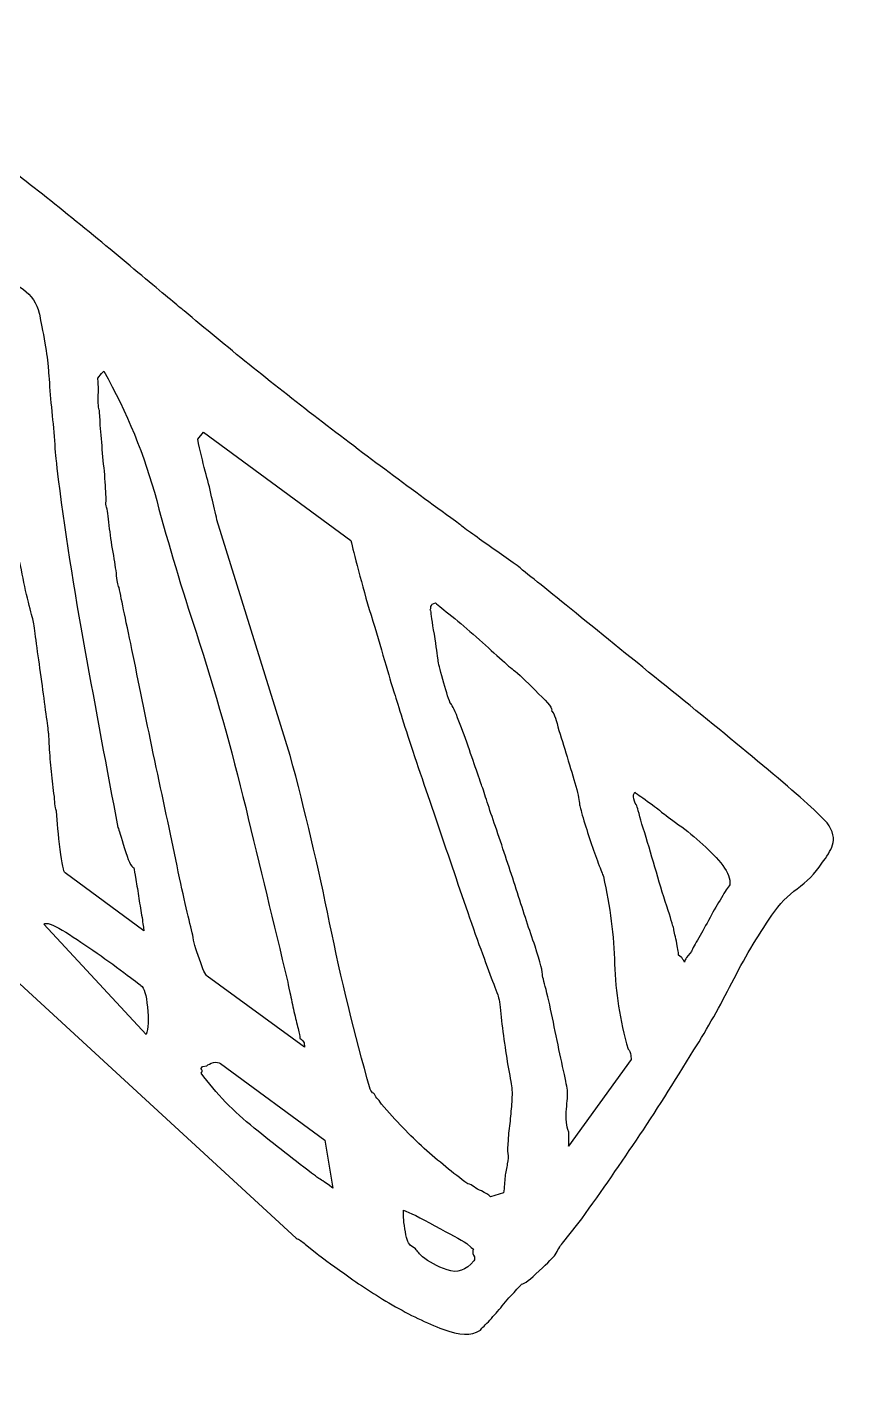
# Model space of a CAD drawing. Extents: x -2 to 298, y -310 to -70.
# Drawn here: x 232.803 to 235.056, y -148.931 to -145.245 of the extents above; entities that cross this region are included whole.
import ezdxf

# ---------------------------------------------------------------- set-up
doc = ezdxf.new("R2010")
doc.units = 0
doc.header["$MEASUREMENT"] = 0
doc.layers.add('ETCH', color=7, linetype='CONTINUOUS')

msp = doc.modelspace()

# ---------------------------------------------------------------- linework, layer by layer
at = {"layer": 'ETCH', "color": 7}
msp.add_open_spline([(263.3775, -102.3157), (263.3775, -102.3157), (263.35, -102.3083), (263.35, -102.3083), (263.3944, -102.3367), (263.4289, -102.3636), (263.4685, -102.3913), (263.6456, -102.5352), (263.823, -102.6785), (263.9973, -102.8249), (264.6591, -103.5384), (263.6869, -103.7978), (261.3746, -103.42), (261.3746, -103.42), (261.348, -103.4154), (261.348, -103.4154), (261.348, -103.4154), (260.8482, -106.4746), (260.8482, -106.4746), (260.8482, -106.4746), (269.3376, -107.8615), (269.3376, -107.8615), (269.3441, -107.8682), (269.351, -107.8756), (269.3579, -107.8823), (274.6537, -119.1419), (276.7218, -132.0626), (274.5648, -145.2702), (268.8849, -180.0447), (236.091, -203.6299), (201.3169, -197.9502), (197.7474, -197.3675), (194.2975, -196.4946), (190.983, -195.3664), (190.983, -195.3664), (192.5102, -186.0169), (192.5102, -186.0169), (211.1037, -154.1618), (233.3418, -124.9195), (258.5789, -98.7781), (260.2429, -99.8797), (261.841, -101.0639), (263.3775, -102.3157)], degree=3, knots=[0, 0, 0, 0, 1, 1, 1, 2, 2, 2, 3, 3, 3, 4, 4, 4, 5, 5, 5, 6, 6, 6, 7, 7, 7, 8, 8, 8, 9, 9, 9, 10, 10, 10, 11, 11, 11, 12, 12, 12, 13, 13, 13, 14, 14, 14, 14], dxfattribs=at)
at = {"layer": 'ETCH', "color": 1}
for points, knots in [([(227.8572, -145.1994), (227.8872, -145.178), (227.9234, -145.1574), (227.9661, -145.1364), (228.0071, -145.1153), (228.0509, -145.0952), (228.0974, -145.0757), (228.1428, -145.0566), (228.1869, -145.038), (228.2293, -145.0211), (228.2713, -145.0036), (228.3103, -144.9887), (228.3461, -144.9748), (228.3499, -144.9751), (228.3599, -144.9722), (228.3757, -144.9696), (228.3905, -144.9653), (228.4074, -144.9612), (228.4281, -144.9558), (228.4477, -144.9515), (228.4681, -144.9465), (228.4904, -144.9421), (228.5101, -144.9386), (228.5266, -144.9355), (228.538, -144.9345), (228.5724, -144.9228), (228.6007, -144.9173), (228.622, -144.9171), (228.6431, -144.9169), (228.6637, -144.9169), (228.6847, -144.9174), (228.7051, -144.9188), (228.7261, -144.9164), (228.7488, -144.9112), (228.7709, -144.9054), (228.7971, -144.8931), (228.8274, -144.8719), (228.8236, -144.8683), (228.8181, -144.8611), (228.8108, -144.8509), (228.8039, -144.839), (228.7991, -144.832), (228.7943, -144.8282), (228.7919, -144.8229), (228.786, -144.8153), (228.7757, -144.8058), (228.7664, -144.7958), (228.7547, -144.785), (228.7419, -144.7724), (228.7285, -144.76), (228.7161, -144.7483), (228.7058, -144.7378), (228.6947, -144.7278), (228.6858, -144.7193), (228.6796, -144.7142), (228.6727, -144.7054), (228.6593, -144.6919), (228.64, -144.6745), (228.6214, -144.6568), (228.5993, -144.6373), (228.5759, -144.6167), (228.5525, -144.5955), (228.5294, -144.577), (228.5101, -144.5605), (228.4894, -144.5447), (228.4746, -144.5326), (228.466, -144.5255), (228.466, -144.5255), (228.4529, -144.4565), (228.4529, -144.4565), (228.4529, -144.4565), (228.9996, -143.7099), (228.9996, -143.7099), (229.0262, -143.6996), (229.0475, -143.6849), (229.063, -143.6662), (229.0775, -143.6467), (229.0926, -143.6257), (229.1088, -143.6021), (229.1088, -143.6021), (229.2976, -143.4097), (229.2976, -143.4097), (229.3169, -143.3764), (229.3359, -143.3475), (229.3538, -143.3232), (229.3714, -143.2986), (229.3903, -143.2767), (229.4103, -143.2567), (229.4299, -143.2373), (229.4509, -143.2195), (229.4747, -143.2028), (229.4988, -143.1873), (229.5254, -143.1682), (229.556, -143.1473), (229.5643, -143.143), (229.5767, -143.1382), (229.5936, -143.1318), (229.6108, -143.1268), (229.6232, -143.1224), (229.6332, -143.1193), (229.6459, -143.1129), (229.6656, -143.1087), (229.6921, -143.1091), (229.7193, -143.1089), (229.7379, -143.1131), (229.751, -143.1191), (229.8327, -143.1568), (229.9057, -143.1997), (229.9715, -143.2474), (230.0345, -143.2939), (230.1038, -143.3432), (230.1751, -143.3943), (230.1878, -143.4045), (230.2044, -143.4176), (230.224, -143.4319), (230.2443, -143.4462), (230.2629, -143.4603), (230.2819, -143.4757), (230.2995, -143.4903), (230.3167, -143.5025), (230.3312, -143.5129), (230.346, -143.5227), (230.3536, -143.5285), (230.3563, -143.5306), (230.3563, -143.5306), (231.8205, -144.8024), (231.8205, -144.8024), (231.8205, -144.8024), (231.8394, -144.8182), (231.8394, -144.8182), (231.9727, -144.9369), (232.1099, -145.0607), (232.2484, -145.1875), (232.3879, -145.3145), (232.526, -145.4363), (232.6611, -145.5536), (232.6766, -145.5658), (232.7121, -145.5935), (232.7682, -145.638), (232.8251, -145.6815), (232.8836, -145.7291), (232.9477, -145.7802), (233.0101, -145.8311), (233.0686, -145.8802), (233.1234, -145.9263), (233.1782, -145.9721), (233.2133, -146.0013), (233.2281, -146.0135), (233.3418, -146.1091), (233.4628, -146.2068), (233.5913, -146.306), (233.7201, -146.4047), (233.8479, -146.4999), (233.975, -146.5917), (233.9816, -146.5976), (233.993, -146.6066), (234.0102, -146.6179), (234.026, -146.6296), (234.0433, -146.6422), (234.0622, -146.655), (234.0794, -146.6677), (234.097, -146.6799), (234.1139, -146.6916), (234.1308, -146.7039), (234.1421, -146.7118), (234.1452, -146.7154), (234.1821, -146.7445), (234.2396, -146.7916), (234.3189, -146.8555), (234.3974, -146.9195), (234.4804, -146.9865), (234.5669, -147.0567), (234.6537, -147.1268), (234.735, -147.1936), (234.8108, -147.2568), (234.8866, -147.3202), (234.94, -147.3683), (234.9707, -147.4003), (234.9865, -147.4237), (234.992, -147.4437), (234.9855, -147.4602), (234.98, -147.4761), (234.97, -147.493), (234.9562, -147.51), (234.9373, -147.5381), (234.9152, -147.5607), (234.8894, -147.5789), (234.8649, -147.5968), (234.8415, -147.6204), (234.8212, -147.6504), (234.7802, -147.7093), (234.7447, -147.7705), (234.7123, -147.8337), (234.6813, -147.8961), (234.6468, -147.9565), (234.6096, -148.0159), (234.5559, -148.1033), (234.5045, -148.1853), (234.4536, -148.2605), (234.4029, -148.3358), (234.3502, -148.4118), (234.2954, -148.4874), (234.2954, -148.4874), (234.2534, -148.5396), (234.2534, -148.5396), (234.2465, -148.5475), (234.2403, -148.5584), (234.2338, -148.5708), (234.2286, -148.5771), (234.2145, -148.5921), (234.1904, -148.6142), (234.1659, -148.638), (234.1507, -148.6498), (234.1421, -148.6502), (234.1414, -148.6524), (234.1339, -148.66), (234.1221, -148.6734), (234.1087, -148.686), (234.0973, -148.6996), (234.086, -148.7143), (234.0749, -148.7279), (234.0632, -148.7401), (234.0526, -148.7523), (234.0405, -148.7642), (234.0329, -148.7725), (234.0295, -148.7764), (234.0071, -148.7907), (233.9743, -148.7894), (233.9292, -148.7727), (233.8848, -148.7556), (233.8396, -148.7339), (233.7921, -148.7067), (233.7449, -148.6788), (233.7025, -148.6514), (233.6633, -148.6228), (233.624, -148.5947), (233.5992, -148.5763), (233.5888, -148.5684), (233.5888, -148.5684), (233.5561, -148.5422), (233.5561, -148.5422), (233.5478, -148.5348), (233.5399, -148.5291), (233.5317, -148.5263), (233.5317, -148.5263), (232.76, -147.8156), (232.76, -147.8156), (232.76, -147.8156), (232.3741, -147.328), (232.3741, -147.328), (232.3734, -147.395), (232.3793, -147.4692), (232.3903, -147.5509), (232.401, -147.6325), (232.4092, -147.7188), (232.4127, -147.8084), (232.4165, -147.8971), (232.4103, -147.9904), (232.3944, -148.0854), (232.3793, -148.1804), (232.3448, -148.2762), (232.2928, -148.372), (232.2463, -148.4898), (232.196, -148.5966), (232.1412, -148.6927), (232.0868, -148.788), (232.0203, -148.8891), (231.9411, -148.995), (231.8064, -149.1654), (231.6427, -149.3099), (231.4484, -149.4288), (231.2551, -149.5475), (231.0402, -149.6586), (230.8045, -149.7609), (230.7752, -149.7664), (230.7304, -149.7743), (230.6677, -149.7857), (230.6054, -149.7971), (230.5406, -149.8101), (230.4728, -149.8238), (230.4042, -149.8382), (230.3408, -149.8506), (230.2816, -149.8634), (230.222, -149.8751), (230.182, -149.8834), (230.1606, -149.8873), (230.0717, -149.8956), (229.9873, -149.9037), (229.9081, -149.9083), (229.8282, -149.9123), (229.75, -149.913), (229.6738, -149.9087), (229.597, -149.9056), (229.5202, -149.8966), (229.4423, -149.8834), (229.3652, -149.8696), (229.2832, -149.8522), (229.1988, -149.8298), (229.1481, -149.8133), (229.0909, -149.7928), (229.0289, -149.7681), (228.9652, -149.7431), (228.9021, -149.7149), (228.8394, -149.6844), (228.776, -149.6525), (228.7147, -149.6184), (228.6555, -149.5829), (228.5966, -149.5468), (228.5438, -149.5116), (228.4966, -149.4772), (228.4436, -149.4383), (228.3978, -149.4016), (228.3578, -149.3676), (228.3178, -149.333), (228.2803, -149.2986), (228.2452, -149.2632), (228.2107, -149.2278), (228.1752, -149.1916), (228.1401, -149.154), (228.1053, -149.1168), (228.0646, -149.0741), (228.0192, -149.0259), (227.7342, -148.7175), (227.5093, -148.3813), (227.3432, -148.0194), (227.1772, -147.6561), (227.0945, -147.2625), (227.0955, -146.8386), (227.0938, -146.7347), (227.0986, -146.6386), (227.1076, -146.5507), (227.1176, -146.4629), (227.1327, -146.3773), (227.1541, -146.2943), (227.1758, -146.2109), (227.2034, -146.1268), (227.2382, -146.0431), (227.2726, -145.9594), (227.3153, -145.8738), (227.3663, -145.7837), (227.3701, -145.7792), (227.377, -145.7699), (227.3866, -145.7554), (227.397, -145.7408), (227.4046, -145.7301), (227.4097, -145.7237), (227.4166, -145.7112), (227.4269, -145.6964), (227.4404, -145.6797), (227.4545, -145.6617), (227.4631, -145.6517), (227.4673, -145.6473), (227.4807, -145.6306), (227.5058, -145.5999), (227.543, -145.5561), (227.5809, -145.512), (227.6202, -145.4654), (227.6612, -145.417), (227.7022, -145.3692), (227.7418, -145.3241), (227.7783, -145.2826), (227.8169, -145.2402), (227.8424, -145.2125), (227.8572, -145.1994)], [0, 0, 0, 0, 1, 1, 1, 2, 2, 2, 3, 3, 3, 4, 4, 4, 5, 5, 5, 6, 6, 6, 7, 7, 7, 8, 8, 8, 9, 9, 9, 10, 10, 10, 11, 11, 11, 12, 12, 12, 13, 13, 13, 14, 14, 14, 15, 15, 15, 16, 16, 16, 17, 17, 17, 18, 18, 18, 19, 19, 19, 20, 20, 20, 21, 21, 21, 22, 22, 22, 23, 23, 23, 24, 24, 24, 25, 25, 25, 26, 26, 26, 27, 27, 27, 28, 28, 28, 29, 29, 29, 30, 30, 30, 31, 31, 31, 32, 32, 32, 33, 33, 33, 34, 34, 34, 35, 35, 35, 36, 36, 36, 37, 37, 37, 38, 38, 38, 39, 39, 39, 40, 40, 40, 41, 41, 41, 42, 42, 42, 43, 43, 43, 44, 44, 44, 45, 45, 45, 46, 46, 46, 47, 47, 47, 48, 48, 48, 49, 49, 49, 50, 50, 50, 51, 51, 51, 52, 52, 52, 53, 53, 53, 54, 54, 54, 55, 55, 55, 56, 56, 56, 57, 57, 57, 58, 58, 58, 59, 59, 59, 60, 60, 60, 61, 61, 61, 62, 62, 62, 63, 63, 63, 64, 64, 64, 65, 65, 65, 66, 66, 66, 67, 67, 67, 68, 68, 68, 69, 69, 69, 70, 70, 70, 71, 71, 71, 72, 72, 72, 73, 73, 73, 74, 74, 74, 75, 75, 75, 76, 76, 76, 77, 77, 77, 78, 78, 78, 79, 79, 79, 80, 80, 80, 81, 81, 81, 82, 82, 82, 83, 83, 83, 84, 84, 84, 85, 85, 85, 86, 86, 86, 87, 87, 87, 88, 88, 88, 89, 89, 89, 90, 90, 90, 91, 91, 91, 92, 92, 92, 93, 93, 93, 94, 94, 94, 95, 95, 95, 96, 96, 96, 97, 97, 97, 98, 98, 98, 99, 99, 99, 100, 100, 100, 101, 101, 101, 102, 102, 102, 103, 103, 103, 104, 104, 104, 105, 105, 105, 106, 106, 106, 107, 107, 107, 108, 108, 108, 109, 109, 109, 110, 110, 110, 111, 111, 111, 112, 112, 112, 113, 113, 113, 114, 114, 114, 115, 115, 115, 116, 116, 116, 117, 117, 117, 118, 118, 118, 119, 119, 119, 120, 120, 120, 121, 121, 121, 121]), ([(233.1189, -147.6933), (233.1179, -147.6857), (233.1165, -147.6737), (233.1141, -147.6568), (233.111, -147.6406), (233.1079, -147.623), (233.1058, -147.6051), (233.1031, -147.5869), (233.0996, -147.5696), (233.0972, -147.554), (233.0941, -147.5371), (233.0927, -147.5274), (233.0921, -147.5228), (233.0841, -147.52), (233.0762, -147.5018), (233.0666, -147.4697), (233.0569, -147.4375), (233.0514, -147.4189), (233.0487, -147.4132), (233.0183, -147.2546), (232.9884, -147.0933), (232.9591, -146.9314), (232.9295, -146.7695), (232.9036, -146.6052), (232.8829, -146.4391), (232.8826, -146.4315), (232.8805, -146.4136), (232.8781, -146.3859), (232.8767, -146.3573), (232.8733, -146.3273), (232.8709, -146.2972), (232.8671, -146.266), (232.8647, -146.2366), (232.863, -146.2086), (232.8605, -146.1807), (232.8595, -146.1621), (232.8588, -146.1546), (232.8564, -146.1346), (232.8523, -146.1099), (232.8468, -146.0777), (232.8395, -146.0471), (232.8364, -146.0262), (232.8357, -146.0192), (232.8285, -145.9923), (232.8144, -145.9711), (232.7927, -145.9553), (232.7699, -145.9391), (232.7486, -145.9236), (232.7283, -145.9098), (232.7234, -145.9067), (232.7131, -145.8993), (232.6962, -145.8874), (232.6793, -145.8752), (232.6666, -145.8665), (232.6607, -145.8614), (232.6831, -145.9821), (232.6979, -146.102), (232.7038, -146.2209), (232.7103, -146.3396), (232.7262, -146.4576), (232.7503, -146.5761), (232.7548, -146.584), (232.761, -146.6005), (232.7679, -146.6277), (232.7741, -146.6543), (232.7803, -146.6836), (232.7875, -146.7146), (232.793, -146.7464), (232.7992, -146.7755), (232.8061, -146.8022), (232.813, -146.8288), (232.8178, -146.8469), (232.8199, -146.8565), (232.8223, -146.868), (232.8244, -146.8877), (232.8282, -146.9156), (232.8316, -146.9435), (232.8364, -146.9735), (232.8409, -147.0052), (232.845, -147.0374), (232.8492, -147.067), (232.8526, -147.0949), (232.8571, -147.1226), (232.8595, -147.1428), (232.8602, -147.1542), (232.8616, -147.1583), (232.8616, -147.1716), (232.8633, -147.1936), (232.864, -147.2156), (232.8661, -147.2389), (232.8688, -147.2616), (232.8709, -147.2851), (232.8733, -147.3073), (232.8764, -147.3292), (232.8771, -147.35), (232.8802, -147.3633), (232.8826, -147.3691), (232.8843, -147.3984), (232.8871, -147.4327), (232.8919, -147.4727), (232.8974, -147.5112), (232.9015, -147.5331), (232.9057, -147.5364), (232.9057, -147.5364), (233.1189, -147.6933), (233.1189, -147.6933)], [0, 0, 0, 0, 1, 1, 1, 2, 2, 2, 3, 3, 3, 4, 4, 4, 5, 5, 5, 6, 6, 6, 7, 7, 7, 8, 8, 8, 9, 9, 9, 10, 10, 10, 11, 11, 11, 12, 12, 12, 13, 13, 13, 14, 14, 14, 15, 15, 15, 16, 16, 16, 17, 17, 17, 18, 18, 18, 19, 19, 19, 20, 20, 20, 21, 21, 21, 22, 22, 22, 23, 23, 23, 24, 24, 24, 25, 25, 25, 26, 26, 26, 27, 27, 27, 28, 28, 28, 29, 29, 29, 30, 30, 30, 31, 31, 31, 32, 32, 32, 33, 33, 33, 34, 34, 34, 35, 35, 35, 35]), ([(233.553, -147.9968), (233.552, -147.9932), (233.5489, -147.9887), (233.542, -147.9837), (233.5416, -147.9796), (233.5403, -147.971), (233.5368, -147.9579), (233.5334, -147.9445), (233.5299, -147.9286), (233.5258, -147.9121), (233.5217, -147.8945), (233.5189, -147.8776), (233.5144, -147.8599), (233.5113, -147.843), (233.5089, -147.8321), (233.5082, -147.8284), (233.471, -147.6738), (233.4328, -147.5176), (233.3949, -147.3591), (233.3566, -147.2014), (233.3125, -147.0427), (233.2605, -146.8837), (233.2223, -146.769), (233.1868, -146.6494), (233.1537, -146.5273), (233.1213, -146.4047), (233.0728, -146.2874), (233.0104, -146.177), (233.0104, -146.177), (233.0046, -146.1833), (233.0046, -146.1833), (233.0046, -146.1833), (232.9942, -146.1957), (232.9942, -146.1957), (232.9956, -146.2038), (232.9959, -146.2186), (232.9956, -146.2415), (232.9949, -146.2645), (232.9959, -146.2781), (232.9984, -146.2836), (232.9994, -146.2913), (233.0001, -146.3077), (233.0015, -146.3318), (233.0039, -146.3563), (233.0059, -146.3816), (233.008, -146.4085), (233.0108, -146.4353), (233.0135, -146.4612), (233.0149, -146.486), (233.0166, -146.5108), (233.017, -146.5273), (233.0159, -146.5373), (233.019, -146.5466), (233.0214, -146.5625), (233.0242, -146.5861), (233.0263, -146.609), (233.0304, -146.6327), (233.0338, -146.6582), (233.039, -146.6832), (233.0421, -146.7053), (233.0445, -146.7244), (233.0462, -146.744), (233.0487, -146.7569), (233.0518, -146.7624), (233.0583, -146.7964), (233.0714, -146.8582), (233.09, -146.9469), (233.1079, -147.036), (233.1275, -147.1302), (233.1486, -147.2317), (233.1696, -147.3316), (233.1906, -147.4267), (233.2088, -147.5167), (233.2281, -147.6068), (233.2423, -147.6692), (233.2519, -147.7052), (233.2533, -147.721), (233.2588, -147.7426), (233.2695, -147.7696), (233.2791, -147.7974), (233.286, -147.8129), (233.2905, -147.8163), (233.2905, -147.8163), (233.554, -148.0085), (233.554, -148.0085), (233.554, -148.0085), (233.553, -147.9968), (233.553, -147.9968)], [0, 0, 0, 0, 1, 1, 1, 2, 2, 2, 3, 3, 3, 4, 4, 4, 5, 5, 5, 6, 6, 6, 7, 7, 7, 8, 8, 8, 9, 9, 9, 10, 10, 10, 11, 11, 11, 12, 12, 12, 13, 13, 13, 14, 14, 14, 15, 15, 15, 16, 16, 16, 17, 17, 17, 18, 18, 18, 19, 19, 19, 20, 20, 20, 21, 21, 21, 22, 22, 22, 23, 23, 23, 24, 24, 24, 25, 25, 25, 26, 26, 26, 27, 27, 27, 28, 28, 28, 29, 29, 29, 29]), ([(233.2802, -146.342), (233.2802, -146.342), (233.265, -146.3611), (233.265, -146.3611), (233.2715, -146.3923), (233.2784, -146.4203), (233.2853, -146.4477), (233.2919, -146.4703), (233.2977, -146.493), (233.3026, -146.517), (233.3081, -146.5409), (233.3129, -146.5619), (233.317, -146.5792), (233.317, -146.5792), (233.5155, -147.2177), (233.5155, -147.2177), (233.5558, -147.3684), (233.5916, -147.519), (233.6223, -147.6713), (233.6536, -147.8235), (233.6898, -147.9739), (233.7325, -148.1221), (233.7349, -148.1279), (233.738, -148.1317), (233.7411, -148.1334), (233.7446, -148.1363), (233.7473, -148.1407), (233.7501, -148.1467), (233.7539, -148.1498), (233.7587, -148.1555), (233.7632, -148.1625), (233.8011, -148.2071), (233.8403, -148.2476), (233.8786, -148.2826), (233.9175, -148.3169), (233.9568, -148.3494), (233.9967, -148.3785), (234.0029, -148.3794), (234.0085, -148.3828), (234.0143, -148.387), (234.0191, -148.3911), (234.0257, -148.3949), (234.0343, -148.398), (234.0443, -148.4032), (234.0529, -148.4077), (234.0588, -148.4135), (234.0588, -148.4135), (234.0935, -148.4033), (234.0935, -148.4033), (234.096, -148.3878), (234.097, -148.373), (234.0977, -148.3592), (234.0991, -148.3472), (234.1022, -148.3356), (234.1039, -148.3246), (234.1066, -148.3136), (234.1066, -148.3043), (234.1053, -148.2969), (234.1046, -148.2886), (234.1042, -148.2769), (234.106, -148.26), (234.107, -148.2435), (234.1087, -148.2261), (234.1115, -148.2089), (234.1122, -148.1904), (234.1153, -148.1736), (234.1159, -148.1565), (234.1166, -148.1398), (234.118, -148.1295), (234.1166, -148.1255), (234.1166, -148.1181), (234.1135, -148.1016), (234.1091, -148.0764), (234.1039, -148.0521), (234.1004, -148.0252), (234.0963, -147.9977), (234.0922, -147.9694), (234.0887, -147.9424), (234.0863, -147.9178), (234.0839, -147.8924), (234.0811, -147.8752), (234.0784, -147.8663), (234.065, -147.8335), (234.045, -147.7791), (234.0171, -147.7018), (233.9902, -147.6248), (233.9616, -147.5426), (233.9323, -147.4544), (233.9017, -147.3667), (233.8741, -147.284), (233.8479, -147.2065), (233.8228, -147.1299), (233.8052, -147.0742), (233.7959, -147.0424), (233.79, -147.027), (233.7828, -146.9998), (233.7711, -146.9605), (233.7601, -146.9221), (233.7484, -146.8815), (233.7346, -146.8382), (233.7218, -146.7962), (233.7108, -146.7556), (233.7008, -146.7173), (233.6901, -146.6796), (233.6836, -146.652), (233.6801, -146.6351), (233.6801, -146.6351), (233.2802, -146.342), (233.2802, -146.342)], [0, 0, 0, 0, 1, 1, 1, 2, 2, 2, 3, 3, 3, 4, 4, 4, 5, 5, 5, 6, 6, 6, 7, 7, 7, 8, 8, 8, 9, 9, 9, 10, 10, 10, 11, 11, 11, 12, 12, 12, 13, 13, 13, 14, 14, 14, 15, 15, 15, 16, 16, 16, 17, 17, 17, 18, 18, 18, 19, 19, 19, 20, 20, 20, 21, 21, 21, 22, 22, 22, 23, 23, 23, 24, 24, 24, 25, 25, 25, 26, 26, 26, 27, 27, 27, 28, 28, 28, 29, 29, 29, 30, 30, 30, 31, 31, 31, 32, 32, 32, 33, 33, 33, 34, 34, 34, 35, 35, 35, 36, 36, 36, 36]), ([(234.4398, -148.0416), (234.4398, -148.0416), (234.4384, -148.0311), (234.4384, -148.0311), (234.4374, -148.0223), (234.4353, -148.017), (234.4312, -148.014), (234.4091, -147.9353), (234.3967, -147.859), (234.3947, -147.7832), (234.3929, -147.7066), (234.3829, -147.6279), (234.3643, -147.546), (234.3623, -147.5398), (234.3574, -147.5285), (234.3506, -147.5102), (234.344, -147.4921), (234.3368, -147.4728), (234.3295, -147.4509), (234.3223, -147.4291), (234.3158, -147.4084), (234.3092, -147.3872), (234.3037, -147.3653), (234.2996, -147.3535), (234.2996, -147.3502), (234.2989, -147.3423), (234.2961, -147.3255), (234.2899, -147.3013), (234.2827, -147.277), (234.2751, -147.2504), (234.2658, -147.2218), (234.2575, -147.1931), (234.2489, -147.166), (234.241, -147.1407), (234.2348, -147.1152), (234.2286, -147.1001), (234.2238, -147.0971), (234.2276, -147.0923), (234.2165, -147.077), (234.1886, -147.0505), (234.1635, -147.0241), (234.1418, -147.0039), (234.1249, -146.9896), (234.1153, -146.9829), (234.1022, -146.9709), (234.0825, -146.9535), (234.0632, -146.9361), (234.0429, -146.9173), (234.0198, -146.8968), (233.9967, -146.8768), (233.975, -146.8579), (233.9533, -146.8406), (233.932, -146.8234), (233.9178, -146.8115), (233.9089, -146.8046), (233.9089, -146.8046), (233.9003, -146.8079), (233.9003, -146.8079), (233.8972, -146.8127), (233.8958, -146.8165), (233.8965, -146.82), (233.8944, -146.8224), (233.8948, -146.8243), (233.8968, -146.8264), (233.8975, -146.8341), (233.9003, -146.8555), (233.9065, -146.8896), (233.9116, -146.924), (233.9147, -146.9474), (233.9165, -146.9592), (233.9172, -146.9671), (233.9213, -146.9845), (233.9292, -147.0117), (233.9368, -147.0394), (233.943, -147.0606), (233.9492, -147.0758), (233.9526, -147.079), (233.9599, -147.0923), (233.9692, -147.1156), (233.9785, -147.1399), (233.9878, -147.1647), (233.9978, -147.1926), (234.0071, -147.2194), (234.0153, -147.2444), (234.0233, -147.2658), (234.0305, -147.2882), (234.035, -147.3013), (234.0377, -147.3068), (234.0464, -147.3355), (234.0598, -147.376), (234.0787, -147.4301), (234.097, -147.4842), (234.1142, -147.5378), (234.1314, -147.5905), (234.1483, -147.643), (234.1638, -147.6909), (234.1793, -147.735), (234.1935, -147.7784), (234.2, -147.8053), (234.1997, -147.8154), (234.2017, -147.8249), (234.2072, -147.8435), (234.2138, -147.8721), (234.2203, -147.9007), (234.2272, -147.9319), (234.2338, -147.9658), (234.2407, -147.9985), (234.2472, -148.0309), (234.2537, -148.0607), (234.2617, -148.0919), (234.2648, -148.1131), (234.2668, -148.1245), (234.2675, -148.1326), (234.2672, -148.1469), (234.2648, -148.1684), (234.263, -148.1904), (234.2634, -148.2049), (234.2644, -148.2127), (234.2655, -148.2204), (234.2665, -148.2289), (234.2703, -148.2388), (234.2713, -148.2574), (234.2713, -148.2707), (234.2699, -148.2767), (234.2699, -148.2767), (234.4398, -148.0416), (234.4398, -148.0416)], [0, 0, 0, 0, 1, 1, 1, 2, 2, 2, 3, 3, 3, 4, 4, 4, 5, 5, 5, 6, 6, 6, 7, 7, 7, 8, 8, 8, 9, 9, 9, 10, 10, 10, 11, 11, 11, 12, 12, 12, 13, 13, 13, 14, 14, 14, 15, 15, 15, 16, 16, 16, 17, 17, 17, 18, 18, 18, 19, 19, 19, 20, 20, 20, 21, 21, 21, 22, 22, 22, 23, 23, 23, 24, 24, 24, 25, 25, 25, 26, 26, 26, 27, 27, 27, 28, 28, 28, 29, 29, 29, 30, 30, 30, 31, 31, 31, 32, 32, 32, 33, 33, 33, 34, 34, 34, 35, 35, 35, 36, 36, 36, 37, 37, 37, 38, 38, 38, 39, 39, 39, 40, 40, 40, 41, 41, 41, 42, 42, 42, 42]), ([(234.7068, -147.5688), (234.7085, -147.5522), (234.7026, -147.5352), (234.6878, -147.5161), (234.6734, -147.4973), (234.6554, -147.4783), (234.6337, -147.459), (234.6124, -147.4394), (234.591, -147.4215), (234.5679, -147.4056), (234.5462, -147.3895), (234.5307, -147.3777), (234.5221, -147.3714), (234.5159, -147.3646), (234.5028, -147.3562), (234.4842, -147.3423), (234.4649, -147.3285), (234.4529, -147.3209), (234.4498, -147.3175), (234.446, -147.3214), (234.4449, -147.3274), (234.447, -147.3355), (234.4487, -147.3452), (234.4518, -147.3505), (234.4553, -147.354), (234.4574, -147.3621), (234.4622, -147.3829), (234.4725, -147.4153), (234.4825, -147.4484), (234.4932, -147.4835), (234.5039, -147.5205), (234.5145, -147.5579), (234.5252, -147.5929), (234.5359, -147.626), (234.5469, -147.6589), (234.5517, -147.6785), (234.5545, -147.6842), (234.5555, -147.6918), (234.5579, -147.7043), (234.5621, -147.7214), (234.5655, -147.7383), (234.5676, -147.7514), (234.5683, -147.7589), (234.5683, -147.7589), (234.5752, -147.7641), (234.5752, -147.7641), (234.5779, -147.7657), (234.5786, -147.7676), (234.58, -147.7707), (234.5814, -147.7736), (234.5831, -147.7765), (234.5845, -147.7777), (234.5848, -147.7738), (234.5862, -147.7696), (234.5896, -147.7657), (234.5896, -147.7657), (234.6031, -147.7493), (234.6031, -147.7493), (234.6058, -147.7412), (234.6124, -147.7285), (234.6227, -147.7124), (234.6331, -147.6954), (234.642, -147.6773), (234.6534, -147.6573), (234.6634, -147.6378), (234.6744, -147.6199), (234.684, -147.6037), (234.694, -147.5869), (234.7016, -147.5748), (234.7068, -147.5688)], [0, 0, 0, 0, 1, 1, 1, 2, 2, 2, 3, 3, 3, 4, 4, 4, 5, 5, 5, 6, 6, 6, 7, 7, 7, 8, 8, 8, 9, 9, 9, 10, 10, 10, 11, 11, 11, 12, 12, 12, 13, 13, 13, 14, 14, 14, 15, 15, 15, 16, 16, 16, 17, 17, 17, 18, 18, 18, 19, 19, 19, 20, 20, 20, 21, 21, 21, 22, 22, 22, 23, 23, 23, 23]), ([(233.111, -147.8409), (233.1065, -147.8377), (233.0914, -147.8259), (233.0645, -147.8063), (233.039, -147.7863), (233.0104, -147.7663), (232.9811, -147.7455), (232.9512, -147.7253), (232.9236, -147.7071), (232.8974, -147.6909), (232.8716, -147.6752), (232.8547, -147.6697), (232.8475, -147.6751), (232.8475, -147.6751), (233.1251, -147.9743), (233.1251, -147.9743), (233.131, -147.9579), (233.1317, -147.9334), (233.1289, -147.9), (233.1255, -147.8668), (233.1193, -147.8471), (233.111, -147.8409)], [0, 0, 0, 0, 1, 1, 1, 2, 2, 2, 3, 3, 3, 4, 4, 4, 5, 5, 5, 6, 6, 6, 7, 7, 7, 7]), ([(233.327, -148.0525), (233.3222, -148.049), (233.316, -148.0487), (233.3074, -148.0502), (233.2991, -148.0521), (233.2933, -148.0554), (233.2895, -148.059), (233.2895, -148.059), (233.2781, -148.0609), (233.2781, -148.0609), (233.274, -148.0645), (233.2733, -148.0676), (233.2757, -148.0702), (233.2781, -148.0716), (233.2771, -148.0747), (233.274, -148.079), (233.3146, -148.1331), (233.3625, -148.1832), (233.418, -148.2276), (233.4734, -148.2728), (233.5289, -148.316), (233.584, -148.3574), (233.5888, -148.3608), (233.5964, -148.3661), (233.6088, -148.3737), (233.6192, -148.381), (233.6271, -148.387), (233.6312, -148.3903), (233.6312, -148.3903), (233.6095, -148.2607), (233.6095, -148.2607), (233.6095, -148.2607), (233.327, -148.0525), (233.327, -148.0525)], [0, 0, 0, 0, 1, 1, 1, 2, 2, 2, 3, 3, 3, 4, 4, 4, 5, 5, 5, 6, 6, 6, 7, 7, 7, 8, 8, 8, 9, 9, 9, 10, 10, 10, 11, 11, 11, 11]), ([(233.994, -148.5401), (233.9771, -148.5298), (233.9482, -148.5146), (233.9079, -148.4921), (233.8665, -148.4698), (233.8383, -148.4559), (233.8228, -148.4499), (233.8214, -148.4593), (233.8224, -148.4766), (233.8262, -148.5002), (233.8303, -148.525), (233.8345, -148.5393), (233.8407, -148.5446), (233.8407, -148.5446), (233.8548, -148.5546), (233.8548, -148.5546), (233.8582, -148.5577), (233.861, -148.5616), (233.8638, -148.566), (233.8662, -148.5685), (233.8707, -148.5728), (233.8741, -148.5761), (233.891, -148.5904), (233.9134, -148.6018), (233.9406, -148.6118), (233.9681, -148.6216), (233.9923, -148.6132), (234.0133, -148.5877), (234.0157, -148.5834), (234.0164, -148.578), (234.0126, -148.5716), (234.0095, -148.5653), (234.0091, -148.5598), (234.0126, -148.5556), (234.0126, -148.5556), (234.0057, -148.551), (234.0057, -148.551), (234.0057, -148.551), (233.994, -148.5401), (233.994, -148.5401)], [0, 0, 0, 0, 1, 1, 1, 2, 2, 2, 3, 3, 3, 4, 4, 4, 5, 5, 5, 6, 6, 6, 7, 7, 7, 8, 8, 8, 9, 9, 9, 10, 10, 10, 11, 11, 11, 12, 12, 12, 13, 13, 13, 13])]:
    msp.add_open_spline(points, degree=3, knots=knots, dxfattribs=at)

doc.saveas('drawing.dxf')
